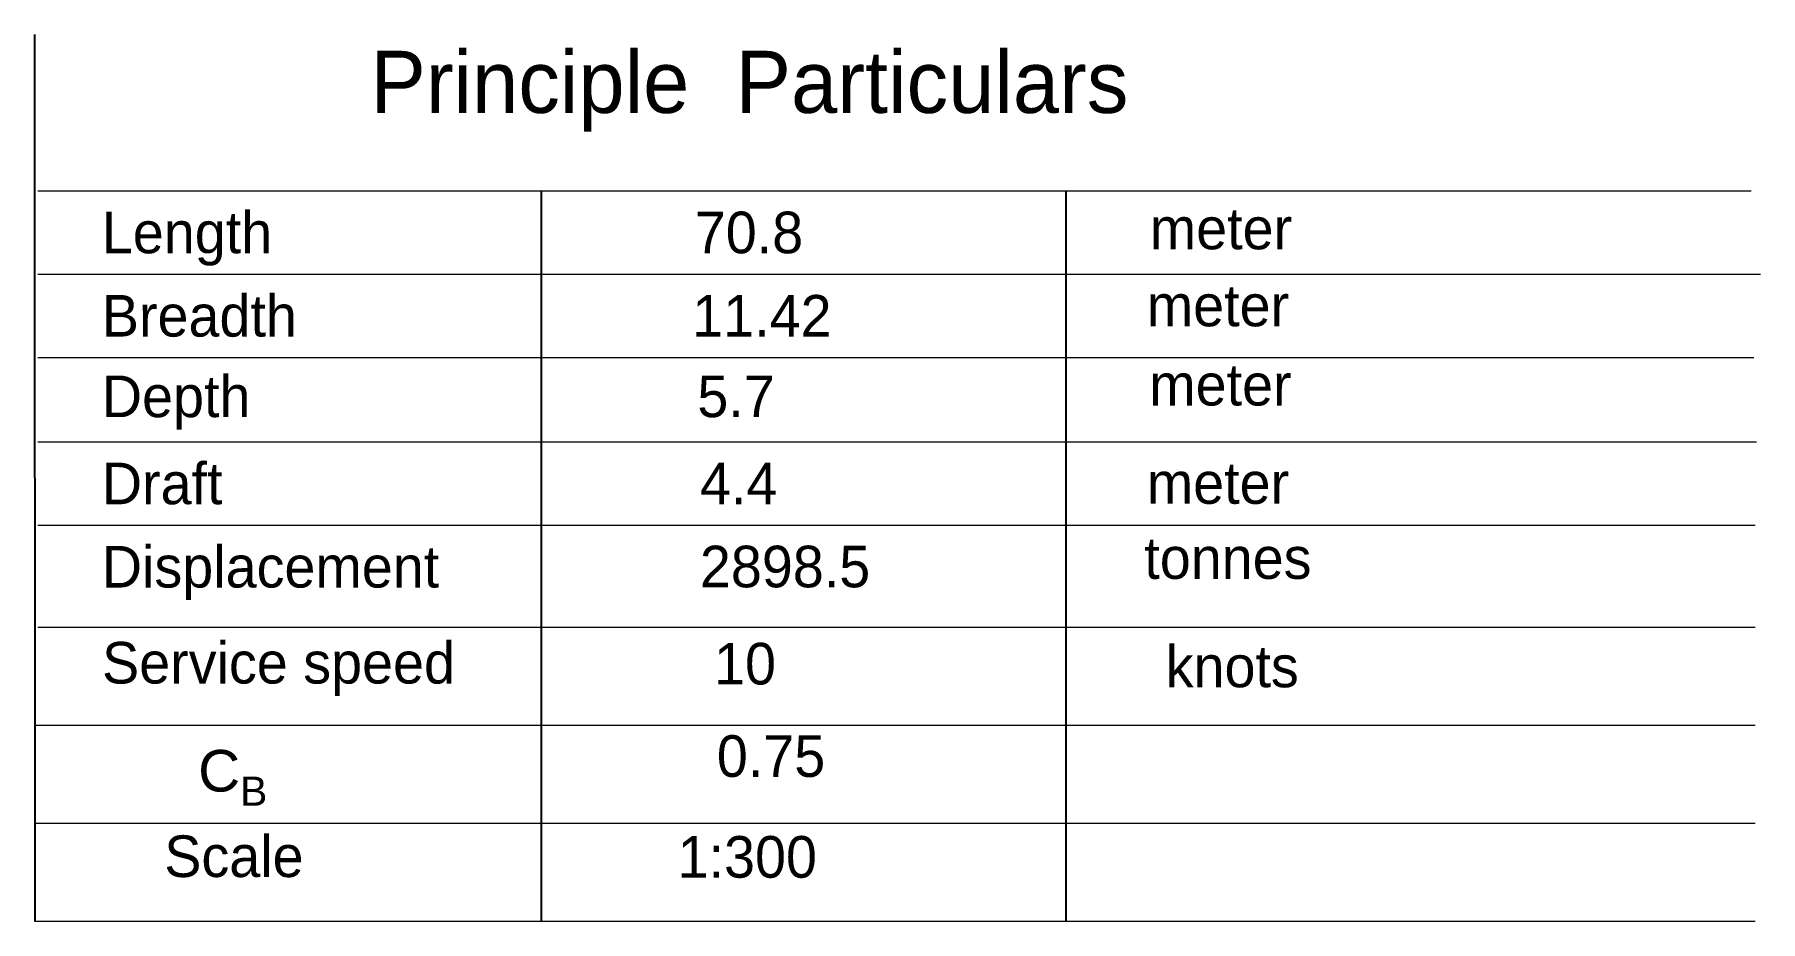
# Paper-space layout 'Layout1' of a CAD drawing. Header units: millimetres. Extents: x 0 to 86, y 0 to 254.
# Drawn here: x 12.7 to 85.9, y 216.4 to 254 of the extents above.
import ezdxf

# ---------------------------------------------------------------- set-up
doc = ezdxf.new("R2010")
doc.units = ezdxf.units.MM
doc.header["$MEASUREMENT"] = 0
doc.linetypes.add('CENTER', pattern=[50.8, 31.75, -6.35, 6.35, -6.35])
doc.layers.add('hatch', color=8, linetype='Continuous', lineweight=9)
doc.layers.add('Text', color=5, linetype='Continuous', lineweight=13)
doc.layers.add('Sheet', color=4, linetype='Continuous')
doc.styles.get("Standard").update_dxf_attribs({"font": 'arial.ttf'})
doc.styles.add('T.Box-1', font='GOTHIC.TTF')

psp = doc.layouts.get("Layout1")

# ---------------------------------------------------------------- linework, layer by layer
for p, q in [((34.202, 247.38), (34.202, 216.36)), ((56.464, 247.38), (56.464, 216.36)), ((34.202, 224.68), (34.202, 224.68))]:
    psp.add_line(p, q)
at = {"layer": 'hatch', "color": 0, "linetype": 'ByBlock'}
for p, q in [((85.543, 247.38), (12.843, 247.38)), ((85.933, 243.842), (12.843, 243.842)), ((85.647, 240.304), (12.843, 240.304)), ((85.769, 236.722), (12.843, 236.722)), ((85.708, 233.184), (12.843, 233.184)), ((85.708, 228.847), (12.843, 228.847)), ((85.708, 224.68), (12.72, 224.68)), ((85.708, 220.52), (12.72, 220.52)), ((85.708, 216.36), (12.72, 216.36))]:
    psp.add_line(p, q, dxfattribs=at)
at = {"layer": 'Sheet', "color": 0, "linetype": 'ByBlock', "ltscale": 0.5}
psp.add_lwpolyline([(12.704, 254.03), (12.72, 216.36)], dxfattribs=at)

# ---------------------------------------------------------------- texts
at = {"linetype": 'CENTER', "ltscale": 20, "insert": (19.646, 223.645), "char_height": 1.767, "attachment_point": 1}
psp.add_mtext_dynamic_manual_height_columns('\\A1;C{\\H0.7x;\\S^ B;}', width=5.92318, gutter_width=1, heights=[0], dxfattribs=at)
at = {"layer": 'Text', "color": 0, "linetype": 'ByBlock', "style": 'T.Box-1'}
for s, height, p in [('Principle  Particulars', 2.63874, (26.954, 250.698)), ('Length', 1.767, (15.56, 244.739)), ('70.8', 1.767, (40.718, 244.739)), ('meter', 1.767, (60.022, 244.908)), ('meter', 1.767, (59.895, 241.638)), ('Breadth', 1.767, (15.56, 241.2)), ('11.42', 1.767, (40.609, 241.2)), ('Depth', 1.767, (15.56, 237.779)), ('5.7', 1.767, (40.827, 237.779)), ('meter', 1.767, (60, 238.273)), ('Draft', 1.767, (15.56, 234.08)), ('4.4', 1.767, (40.935, 234.08)), ('meter', 1.767, (59.895, 234.099)), ('Displacement', 1.76701, (15.56, 230.542)), ('2898.5 ', 1.767, (40.935, 230.552)), ('tonnes', 1.767, (59.79, 230.911)), ('Service speed', 1.76701, (15.57, 226.466)), ('10', 1.767, (41.535, 226.426)), ('knots', 1.767, (60.696, 226.308)), ('0.75', 1.767, (41.654, 222.502)), ('Scale', 1.767, (18.209, 218.249)), ('1:300', 1.767, (39.988, 218.221))]:
    psp.add_text(s, height=height, dxfattribs=at).set_placement(p)

doc.saveas('drawing.dxf')
